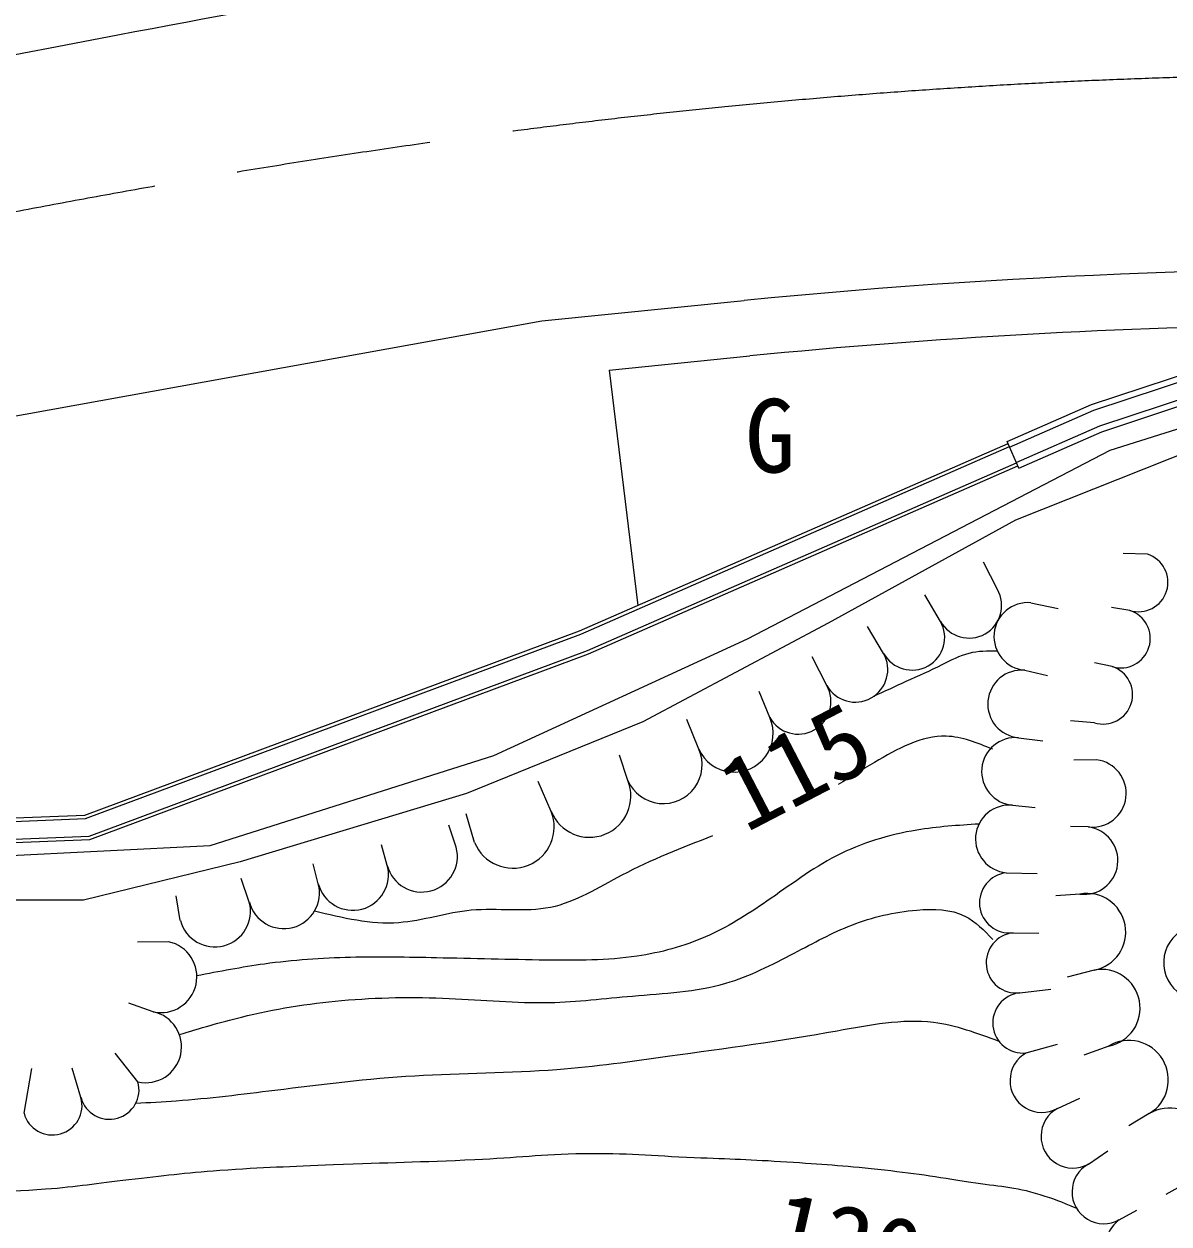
# Model space of a CAD drawing. Units: millimetres, scale not verified. Extents: x 40000 to 680000, y 20000 to 380000.
# Drawn here: x 222369 to 242918, y 287649 to 309193 of the extents above; entities that cross this region are included whole.
import ezdxf
from ezdxf.enums import TextEntityAlignment as Align

# ---------------------------------------------------------------- set-up
doc = ezdxf.new("R2010")
doc.units = ezdxf.units.MM
doc.header["$LTSCALE"] = 1000
doc.linetypes.add('CHAIN', pattern=[18.5, 12, -1.5, 3.5, -1.5])
for name, color, linetype, lineweight in [('M-BGD', 7, 'Continuous', 13), ('M-BMK', 2, 'CHAIN', 13), ('M-BMK-ROW', 30, 'Continuous', 25), ('M-STR-STRC', 7, 'Continuous', 13)]:
    doc.layers.add(name, color=color, linetype=linetype, lineweight=lineweight)
doc.styles.add('ＭＳ ゴシック', font='')
doc.styles.get('ＭＳ ゴシック').set_extended_font_data('MS Gothic')

msp = doc.modelspace()

# ---------------------------------------------------------------- linework, layer by layer
at = {"layer": 'M-BGD'}
for p, q in [((241528, 302360), (245381, 303638)), ((241568, 302258), (245581, 303589)), ((232872, 302980), (235394, 303233)), ((241675, 301977), (245583, 303274)), ((232872, 302980), (233385, 298754)), ((241715, 301874), (245385, 303092)), ((240014, 301698), (241528, 302360)), ((240058, 301597), (241568, 302258)), ((244589, 302045), (240166, 300286)), ((240178, 301322), (241675, 301977)), ((240222, 301221), (241715, 301874)), ((232338, 298296), (240030, 301661)), ((240222, 301221), (240014, 301698)), ((232360, 298240), (240054, 301606)), ((232480, 297943), (240182, 301313)), ((232503, 297888), (240206, 301258)), ((240166, 300286), (236804, 298436)), ((242531, 299674), (242094, 299689)), ((239839, 299042), (239588, 299534)), ((238818, 298467), (238537, 298946)), ((240440, 298803), (240929, 298697)), ((242214, 298666), (241886, 298718)), ((236804, 298436), (233476, 296667)), ((223463, 294988), (232338, 298296)), ((223475, 294928), (232360, 298240)), ((237797, 297892), (237505, 298378)), ((223539, 294611), (232480, 297943)), ((223551, 294551), (232503, 297888)), ((236775, 297317), (236512, 297833)), ((240330, 297591), (240735, 297497)), ((241897, 297657), (241584, 297722)), ((235754, 296742), (235563, 297210)), ((233476, 296667), (230313, 295377)), ((234480, 296177), (234266, 296707)), ((241579, 296649), (241150, 296680)), ((240219, 296380), (240655, 296324)), ((233207, 295611), (233057, 296068)), ((241619, 295983), (241213, 295975)), ((231832, 295056), (231596, 295595)), ((230313, 295377), (226248, 294149)), ((240109, 295168), (240518, 295127)), ((213825, 294613), (223463, 294988)), ((230457, 294501), (230303, 295011)), ((213824, 294553), (223475, 294928)), ((230127, 294413), (229993, 294811)), ((241469, 294778), (241153, 294784)), ((213821, 294173), (223551, 294551)), ((213822, 294233), (223539, 294611)), ((228889, 294085), (228787, 294454)), ((226248, 294149), (223438, 293466)), ((227651, 293756), (227559, 294116)), ((239999, 293956), (240554, 293942)), ((226413, 293428), (226266, 293855)), ((223438, 293466), (220782, 293458)), ((225175, 293100), (225098, 293541)), ((241319, 293572), (240885, 293541)), ((240119, 292878), (240582, 292871)), ((224964, 292717), (224404, 292712)), ((241577, 292208), (241091, 292078)), ((240239, 291800), (240797, 291868)), ((224689, 291459), (224250, 291615)), ((240358, 290722), (240916, 290880)), ((241836, 290844), (241388, 290679)), ((224415, 290200), (224004, 290714)), ((222370, 289637), (222511, 290440)), ((223392, 289919), (223235, 290445)), ((240915, 289724), (241321, 289908)), ((242565, 289632), (242197, 289413)), ((241471, 288725), (241820, 288962)), ((243295, 288419), (242859, 288177)), ((242027, 287727), (242343, 287900))]:
    msp.add_line(p, q, dxfattribs=at)
for centre, radius, start, end in [((246792, 188295), 115502, 90.70066, 95.66355), ((242372, 299170), 528, 252.5451, 72.5451), ((239329, 298755), 586, 209.3812, 29.3812), ((240385, 298197), 608, 84.8022, 264.8022), ((242055, 298161), 528, 252.5451, 72.5451), ((238307, 298180), 586, 209.3812, 29.3812), ((237286, 297605), 586, 209.3812, 29.3812), ((240274, 296985), 608, 84.8022, 264.8022), ((241738, 297153), 528, 252.5451, 72.5451), ((236265, 297030), 586, 209.3812, 29.3812), ((235117, 296459), 697, 203.9432, 23.9432), ((240164, 295774), 608, 84.8022, 264.8022), ((233843, 295894), 697, 203.9432, 23.9432), ((241544, 295381), 607, 262.8992, 82.8992), ((232519, 295333), 741, 201.9833, 21.9833), ((240054, 294562), 608, 84.8022, 264.8022), ((231144, 294778), 741, 201.9833, 21.9833), ((241394, 294175), 607, 262.8992, 82.8992), ((229508, 294249), 640, 194.8583, 14.8583), ((228270, 293921), 640, 194.8583, 14.8583), ((240059, 293417), 542, 96.3411, 276.3411), ((227032, 293592), 640, 194.8583, 14.8583), ((225794, 293264), 640, 194.8583, 14.8583), ((241448, 292890), 694, 280.7256, 100.7256), ((243501, 292341), 678, 102.2071, 282.2071), ((240179, 292339), 542, 96.3411, 276.3411), ((224827, 292088), 644, 257.7053, 77.7053), ((241706, 291526), 694, 280.7256, 100.7256), ((240298, 291261), 542, 96.3411, 276.3411), ((224552, 290830), 644, 257.7053, 77.7053), ((242200, 290238), 707, 301.0375, 121.0375), ((240636, 290223), 571, 119.1257, 299.1257), ((223904, 290060), 530, 195.3904, 15.3904), ((222881, 289778), 530, 195.3904, 15.3904), ((241193, 289224), 571, 119.1257, 299.1257), ((242930, 289025), 707, 301.0375, 121.0375), ((241749, 288226), 571, 119.1257, 299.1257), ((242437, 287197), 671, 127.7081, 307.7081)]:
    msp.add_arc(centre, radius, start, end, dxfattribs=at)
for points, knots in [([(213673, 308526), (217060, 309216), (227249, 311150), (230653, 311748), (231417, 311883), (233731, 312153), (234506, 312189), (237873, 312346), (247979, 312705), (251349, 312714), (252769, 312718), (257025, 312417), (258436, 312252), (261131, 311938), (269203, 310850), (271864, 310324), (275854, 309536), (287713, 306659), (291662, 305689), (293388, 305264), (298521, 303819), (300235, 303352), (302378, 302769), (308795, 300975), (310950, 300439), (314774, 299490), (326272, 296756), (330123, 295926), (331811, 295562), (336922, 294718), (338630, 294472), (340289, 294232), (345288, 293678), (346955, 293496), (347442, 293443), (348910, 293331), (349400, 293295), (349508, 293287), (349832, 293274), (349940, 293274)], [0, 0, 0, 0, 1, 1, 1, 2, 2, 2, 3, 3, 3, 4, 4, 4, 5, 5, 5, 6, 6, 6, 7, 7, 7, 8, 8, 8, 9, 9, 9, 10, 10, 10, 11, 11, 11, 12, 12, 12, 13, 13, 13, 13]), ([(213743, 308031), (217129, 308721), (227314, 310654), (230717, 311252), (231478, 311386), (233784, 311656), (234555, 311692), (237908, 311848), (247974, 312206), (251330, 312215), (252745, 312218), (256984, 311918), (258389, 311754), (261075, 311441), (269119, 310356), (271772, 309832), (275754, 309046), (287591, 306175), (291533, 305206), (293258, 304782), (298389, 303337), (300103, 302870), (302246, 302286), (308663, 300492), (310819, 299956), (314649, 299004), (326169, 296267), (330027, 295435), (331720, 295070), (336846, 294224), (338559, 293977), (340223, 293737), (345238, 293181), (346910, 292998), (347399, 292944), (348872, 292834), (349363, 292796), (349462, 292789), (349757, 292775), (349856, 292774)], [0, 0, 0, 0, 1, 1, 1, 2, 2, 2, 3, 3, 3, 4, 4, 4, 5, 5, 5, 6, 6, 6, 7, 7, 7, 8, 8, 8, 9, 9, 9, 10, 10, 10, 11, 11, 11, 12, 12, 12, 13, 13, 13, 13]), ([(239835, 297936), (239663, 297935), (239491, 297935), (239329, 297894), (239161, 297852), (239003, 297766), (238844, 297687), (238629, 297581), (238413, 297485), (238198, 297388), (238003, 297300), (237809, 297209), (237614, 297119)], [0, 0, 0, 0, 1, 1, 1, 2, 2, 2, 3, 3, 3, 4, 4, 4, 4]), ([(239754, 296174), (239476, 296286), (239199, 296398), (238921, 296407), (238480, 296421), (238038, 296176), (237634, 295936), (237409, 295803), (237195, 295671), (236982, 295540)], [0, 0, 0, 0, 1, 1, 1, 2, 2, 2, 3, 3, 3, 3]), ([(239508, 294829), (239135, 294806), (238763, 294782), (238394, 294721), (237893, 294639), (237398, 294489), (236949, 294258), (236508, 294031), (236112, 293726), (235701, 293443), (235350, 293201), (234988, 292974), (234599, 292804), (234210, 292634), (233794, 292521), (233374, 292458), (232833, 292377), (232285, 292380), (231738, 292387), (231081, 292397), (230427, 292413), (229771, 292427), (229258, 292438), (228744, 292448), (228231, 292436), (227714, 292423), (227197, 292387), (226686, 292317), (226279, 292260), (225874, 292182), (225470, 292103)], [0, 0, 0, 0, 1, 1, 1, 2, 2, 2, 3, 3, 3, 4, 4, 4, 5, 5, 5, 6, 6, 6, 7, 7, 7, 8, 8, 8, 9, 9, 9, 10, 10, 10, 10]), ([(234726, 294617), (234178, 294404), (233630, 294191), (233098, 293911), (232676, 293689), (232265, 293425), (231817, 293333), (231363, 293241), (230872, 293325), (230397, 293281), (229955, 293240), (229527, 293090), (229094, 293058), (228594, 293021), (228088, 293143), (227582, 293265)], [0, 0, 0, 0, 1, 1, 1, 2, 2, 2, 3, 3, 3, 4, 4, 4, 5, 5, 5, 5]), ([(225157, 291051), (225526, 291162), (225896, 291273), (226270, 291364), (226861, 291509), (227464, 291607), (228070, 291661), (228712, 291719), (229357, 291729), (230002, 291700), (230603, 291673), (231204, 291613), (231802, 291626), (232297, 291637), (232790, 291698), (233289, 291742), (233854, 291791), (234428, 291817), (234965, 291973), (235391, 292097), (235795, 292302), (236194, 292513), (236536, 292693), (236874, 292879), (237228, 293017), (237596, 293160), (237982, 293252), (238393, 293286), (238692, 293310), (239004, 293304), (239257, 293177), (239446, 293082), (239602, 292919), (239758, 292757)], [0, 0, 0, 0, 1, 1, 1, 2, 2, 2, 3, 3, 3, 4, 4, 4, 5, 5, 5, 6, 6, 6, 7, 7, 7, 8, 8, 8, 9, 9, 9, 10, 10, 10, 11, 11, 11, 11]), ([(241263, 287925), (240969, 288057), (240869, 288091), (240608, 288173), (240138, 288322), (239851, 288316), (239363, 288394), (238712, 288499), (238346, 288557), (237690, 288627), (237055, 288696), (236698, 288718), (236062, 288760), (235412, 288802), (235048, 288811), (234398, 288838), (233621, 288870), (233187, 288922), (232410, 288909), (231647, 288897), (231222, 288837), (230460, 288801), (229470, 288755), (228915, 288751), (227925, 288709), (227127, 288675), (226680, 288666), (225883, 288608), (225243, 288562), (224886, 288511), (224248, 288442), (223664, 288379), (223340, 288315), (222755, 288272), (221913, 288209), (221438, 288211), (220594, 288215), (219912, 288219), (219531, 288260), (218851, 288302), (218037, 288352), (217583, 288414), (216768, 288458), (215983, 288500), (215541, 288471), (214755, 288514), (214281, 288541), (214015, 288560), (213543, 288621), (212858, 288709), (212478, 288789), (211801, 288927), (210959, 289099), (210495, 289227), (209658, 289417), (208867, 289596), (208431, 289732), (207633, 289874), (206792, 290024), (206312, 290049), (205464, 290155), (204526, 290272), (203999, 290324), (203061, 290446), (202412, 290531), (202050, 290592), (201401, 290680), (200645, 290783), (200216, 290801), (199466, 290936), (198908, 291037), (198603, 291133), (198058, 291290), (197228, 291527), (196949, 291650), (195975, 292030)], [0, 0, 0, 0, 1, 1, 1, 2, 2, 2, 3, 3, 3, 4, 4, 4, 5, 5, 5, 6, 6, 6, 7, 7, 7, 8, 8, 8, 9, 9, 9, 10, 10, 10, 11, 11, 11, 12, 12, 12, 13, 13, 13, 14, 14, 14, 15, 15, 15, 16, 16, 16, 17, 17, 17, 18, 18, 18, 19, 19, 19, 20, 20, 20, 21, 21, 21, 22, 22, 22, 23, 23, 23, 24, 24, 24, 25, 25, 25, 25]), ([(239871, 290927), (239481, 291071), (239092, 291216), (238692, 291266), (238127, 291336), (237542, 291216), (236964, 291113), (235951, 290931), (234959, 290799), (233958, 290660), (233287, 290567), (232612, 290470), (231934, 290418), (231085, 290353), (230231, 290358), (229382, 290306), (228543, 290256), (227708, 290151), (226873, 290047), (226283, 289973), (225693, 289899), (225101, 289856), (224859, 289838), (224616, 289825), (224373, 289812)], [0, 0, 0, 0, 1, 1, 1, 2, 2, 2, 3, 3, 3, 4, 4, 4, 5, 5, 5, 6, 6, 6, 7, 7, 7, 8, 8, 8, 8]), ([(235227, 287084), (234280, 287283), (233980, 287326), (233171, 287409), (231953, 287534), (231260, 287431), (230036, 287409), (228159, 287374), (227110, 287281), (225234, 287208), (223295, 287133), (222209, 287038), (220269, 287029), (218713, 287022), (217839, 287026), (216287, 287138), (214746, 287249), (213872, 287263), (212352, 287540), (211403, 287713), (210920, 288007), (209982, 288233), (208384, 288618), (207482, 288815), (205859, 289076), (204375, 289315), (203534, 289376), (202046, 289583), (200235, 289836), (199223, 289994), (197415, 290265), (196008, 290477), (195567, 290544), (193814, 290813)], [0, 0, 0, 0, 1, 1, 1, 2, 2, 2, 3, 3, 3, 4, 4, 4, 5, 5, 5, 6, 6, 6, 7, 7, 7, 8, 8, 8, 9, 9, 9, 10, 10, 10, 11, 11, 11, 11]), ([(246022, 280597), (245191, 281197), (244968, 281358), (244275, 281819), (243603, 282265), (243241, 282540), (242532, 282924), (241048, 283726), (240188, 284133), (238620, 284755), (237412, 285234), (236754, 285593), (235482, 285859), (234120, 286143), (233330, 286231), (231938, 286231), (230759, 286232), (230110, 286020), (228933, 285951), (227634, 285876), (226904, 285907), (225604, 285870), (223940, 285821), (223008, 285688), (221344, 285730), (220136, 285760), (219472, 285958), (218269, 286069), (216511, 286231), (215518, 286234), (213761, 286413), (211744, 286618), (210621, 286795), (208611, 287059), (206964, 287276), (206042, 287396), (204399, 287639), (202775, 287880), (201865, 288011), (200246, 288286), (199258, 288453), (198713, 288592), (197724, 288752), (196560, 288941), (195909, 289061), (194737, 289190), (193728, 289301), (193147, 289199), (192141, 289341), (191798, 289389), (191677, 289403), (191266, 289484)], [0, 0, 0, 0, 1, 1, 1, 2, 2, 2, 3, 3, 3, 4, 4, 4, 5, 5, 5, 6, 6, 6, 7, 7, 7, 8, 8, 8, 9, 9, 9, 10, 10, 10, 11, 11, 11, 12, 12, 12, 13, 13, 13, 14, 14, 14, 15, 15, 15, 16, 16, 16, 17, 17, 17, 17])]:
    msp.add_open_spline(points, degree=3, knots=knots, dxfattribs=at)
at = {"layer": 'M-BMK'}
msp.add_open_spline([(195085, 299117), (200576, 300631), (206066, 302145), (211603, 303496), (218081, 305075), (224623, 306430), (231231, 307285), (232468, 307446), (233708, 307588), (234950, 307711), (240340, 308246), (245773, 308415), (251186, 308217), (253467, 308134), (255744, 307985), (258015, 307772), (262179, 307381), (266324, 306772), (270438, 306012)], degree=3, knots=[0, 0, 0, 0, 1, 1, 1, 2, 2, 2, 3, 3, 3, 4, 4, 4, 5, 5, 5, 6, 6, 6, 6], dxfattribs=at)
at = {"layer": 'M-BMK-ROW'}
for p, q in [((241860, 301541), (244460, 302362)), ((235351, 298152), (241860, 301541)), ((230802, 296058), (235351, 298152)), ((225708, 294442), (230802, 296058)), ((216502, 293989), (225708, 294442))]:
    msp.add_line(p, q, dxfattribs=at)
at = {"layer": 'M-STR-STRC'}
for p, q in [((231663, 303863), (235295, 304228)), ((212390, 300383), (231663, 303863))]:
    msp.add_line(p, q, dxfattribs=at)
msp.add_arc((246792, 188295), 116502, 80.45523, 95.66355, dxfattribs=at)
msp.add_open_spline([(214155, 307070), (217484, 307754), (227499, 309669), (230846, 310261), (231601, 310394), (233888, 310661), (234654, 310697), (237980, 310852), (247965, 311206), (251295, 311215), (252698, 311219), (256902, 310921), (258295, 310759), (260963, 310448), (268952, 309370), (271587, 308850), (275555, 308065), (287350, 305204), (291278, 304239), (293001, 303815), (298125, 302372), (299837, 301906), (301982, 301322), (308407, 299526), (310565, 298990), (314407, 298035), (325965, 295288), (329836, 294454), (331537, 294087), (336692, 293236), (338415, 292987), (340090, 292745), (345138, 292186), (346820, 292002), (347312, 291948), (348794, 291837), (349288, 291799), (349363, 291793), (349589, 291784), (349664, 291784)], degree=3, knots=[0, 0, 0, 0, 1, 1, 1, 2, 2, 2, 3, 3, 3, 4, 4, 4, 5, 5, 5, 6, 6, 6, 7, 7, 7, 8, 8, 8, 9, 9, 9, 10, 10, 10, 11, 11, 11, 12, 12, 12, 13, 13, 13, 13], dxfattribs=at)

# ---------------------------------------------------------------- texts
at = {"layer": 'M-BGD', "style": 'ＭＳ ゴシック'}
msp.add_text('G', height=1320, dxfattribs=at).set_placement((235311, 300746), align=Align.BOTTOM_LEFT)
for s, rotation, p in [('115', 27.435, (235503, 294314)), ('120', 347.159, (235593, 286588))]:
    msp.add_text(s, height=1320, rotation=rotation, dxfattribs=at).set_placement(p, align=Align.BOTTOM_LEFT)

doc.saveas('drawing.dxf')
